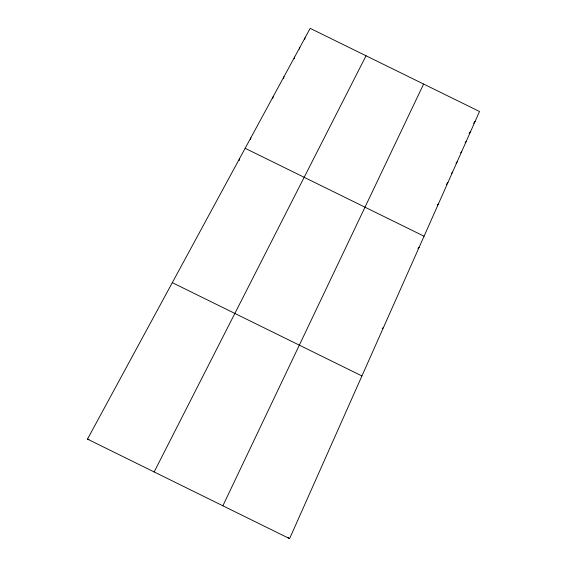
<?xml version="1.0" encoding="UTF-8"?>
<svg xmlns="http://www.w3.org/2000/svg" width="567" height="567" viewBox="0 0 567 567"><rect width="100%" height="100%" fill="white"/><g stroke="black" fill="none" stroke-linecap="round" stroke-linejoin="round"><path stroke-width="0.85" d="M239.189 160.581L239.394 158.909M250.6 139.411L250.848 137.788M272.798 98.36L273.124 96.702M283.585 78.459L283.954 76.729M294.202 58.784L294.585 57.111M299.426 49.145L299.83 47.437M304.635 39.47L305.025 37.854M289.595 538.65L479.512 111.493L310.177 28.35L87.488 439.113L289.595 538.65L287.809 537.247M222.874 505.792L423.613 84.051M154.153 471.95L366.041 55.779M473.573 123.33L475.125 121.373M469.051 133.387L470.688 131.346M465.138 142.735L466.216 141.403M460.638 152.849L461.701 151.559M456.017 163.154L457.151 161.801M451.431 173.452L452.551 172.141M446.257 184.481L447.916 182.574M437.348 205.02L438.504 203.73M417.971 248.452L419.155 247.255M382.208 328.506L383.455 327.542M87.488 439.113L88.991 439.503M245.15 148.299L424.059 236.219M172.304 282.664L361.93 375.949"/></g></svg>
